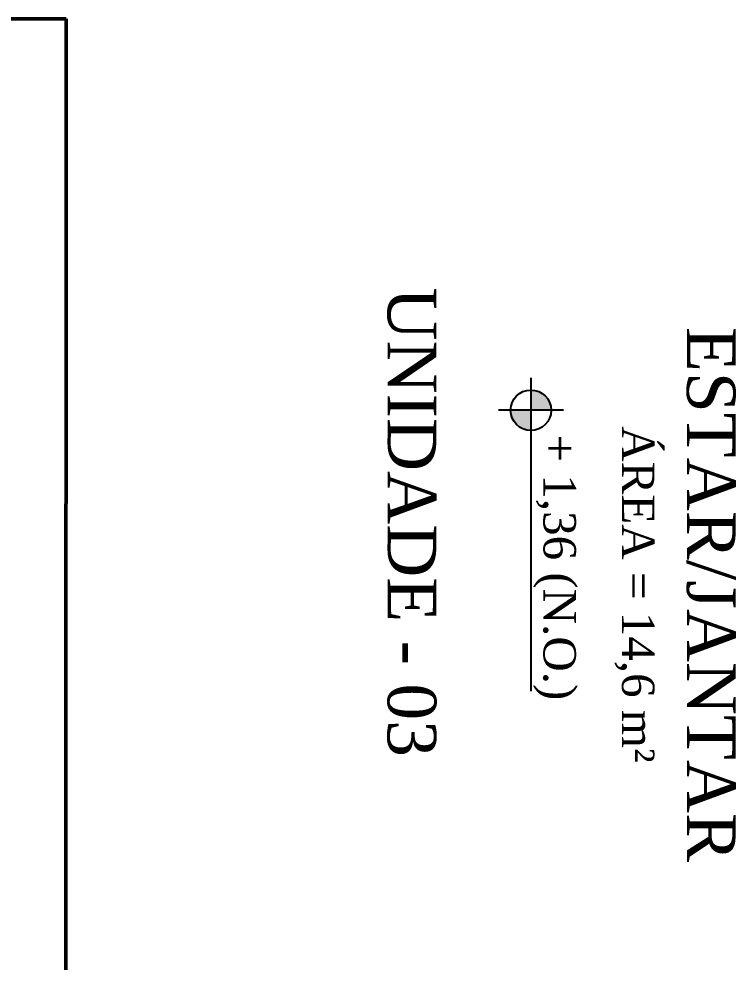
# Model space of a CAD drawing. Header units: centimetres. Extents: x -48696 to 156237, y -5617 to 29024.
# Drawn here: x -19270.9 to -19094.1, y 19826.3 to 20058.9 of the extents above; entities that cross this region are included whole.
import ezdxf

# ---------------------------------------------------------------- set-up
doc = ezdxf.new("R2010")
doc.units = ezdxf.units.CM
for name, color, linetype in [('Hachuria - Moveis', 1, 'Continuous'), ('PN010', 1, 'Continuous'), ('Portas-Cotas', 2, 'Continuous'), ('Texto', 2, 'Continuous')]:
    doc.layers.add(name, color=color, linetype=linetype)
doc.layers.add('Parede Baixa', color=5, linetype='Continuous', lineweight=50)
doc.layers.add('Portas - Janelas', color=2, linetype='Continuous', lineweight=20)
doc.styles.add('Valéria', font='romantic.ttf', dxfattribs={"height": 10})

msp = doc.modelspace()

# ---------------------------------------------------------------- hatches: boundary and pattern name
at = {"layer": 'Portas - Janelas'}
h = msp.add_hatch(color=256, dxfattribs=at)
edge = h.paths.add_edge_path()
edge.add_arc((-19144.66326, 19962.37263), 5, 0, 90)
edge.add_line((-19144.66326, 19967.37263), (-19144.66326, 19962.37263))
edge.add_line((-19144.66326, 19962.37263), (-19139.66326, 19962.37263))
edge = h.paths.add_edge_path()
edge.add_arc((-19144.66326, 19962.37263), 5, 180, 270)
edge.add_line((-19144.66326, 19957.37263), (-19144.66326, 19962.37263))
edge.add_line((-19144.66326, 19962.37263), (-19149.66326, 19962.37263))

# ---------------------------------------------------------------- linework, layer by layer
at = {"layer": 'Hachuria - Moveis'}
msp.add_circle((-19144.66326, 19962.37263), 5, dxfattribs=at)
at = {"layer": 'Parede Baixa'}
for p, q in [((-19274.36396, 20058.88907), (-19259.2302, 20058.88907)), ((-19259.2302, 20058.88907), (-19259.34511, 19663.7297))]:
    msp.add_line(p, q, dxfattribs=at)
at = {"layer": 'PN010'}
for p, q in [((-19144.66326, 19970.37263), (-19144.66326, 19893.14287)), ((-19136.66326, 19962.37263), (-19152.66326, 19962.37263))]:
    msp.add_line(p, q, dxfattribs=at)

# ---------------------------------------------------------------- texts
at = {"layer": 'Portas-Cotas', "insert": (-19167.98352, 19934.79468), "char_height": 12, "attachment_point": 2, "rotation": 270, "style": 'Valéria'}
msp.add_mtext('{\\C12;UNIDADE - 03}', dxfattribs=at)
at = {"layer": 'Portas-Cotas', "insert": (-19094.20755, 19916.96077), "char_height": 12, "width": 112.4201183, "attachment_point": 2, "rotation": 270, "style": 'Valéria'}
msp.add_mtext('ESTAR/JANTAR\\P{\\H0.6667x;ÁREA = 14,6 m²}', dxfattribs=at)
at = {"layer": 'Texto', "insert": (-19133.55676, 19956.40915), "char_height": 8, "attachment_point": 1, "rotation": 270, "style": 'Valéria'}
msp.add_mtext('+ 1,36 (N.O.)', dxfattribs=at)

doc.saveas('drawing.dxf')
